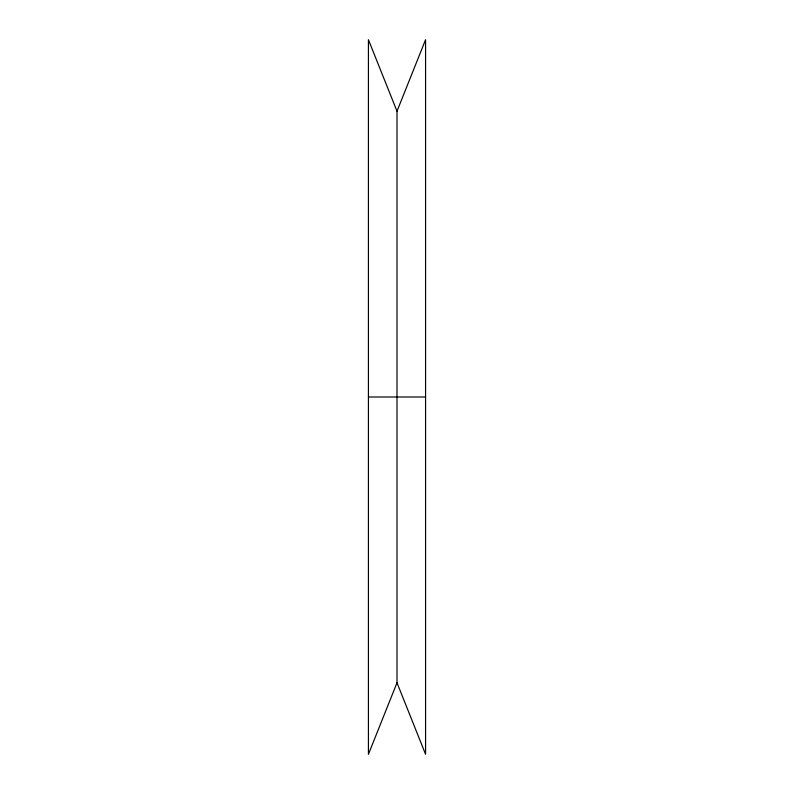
<?xml version="1.0" encoding="UTF-8"?>
<svg xmlns="http://www.w3.org/2000/svg" width="794" height="794" viewBox="0 0 794 794"><rect width="100%" height="100%" fill="white"/><g stroke="black" fill="none" stroke-linecap="round" stroke-linejoin="round"><path stroke-width="1.19" d="M397 111.229L425.574 39.7L425.574 754.3L397 682.771L397 111.229L368.426 39.7L368.426 754.3L397 682.771M368.426 397L425.574 397"/></g></svg>
